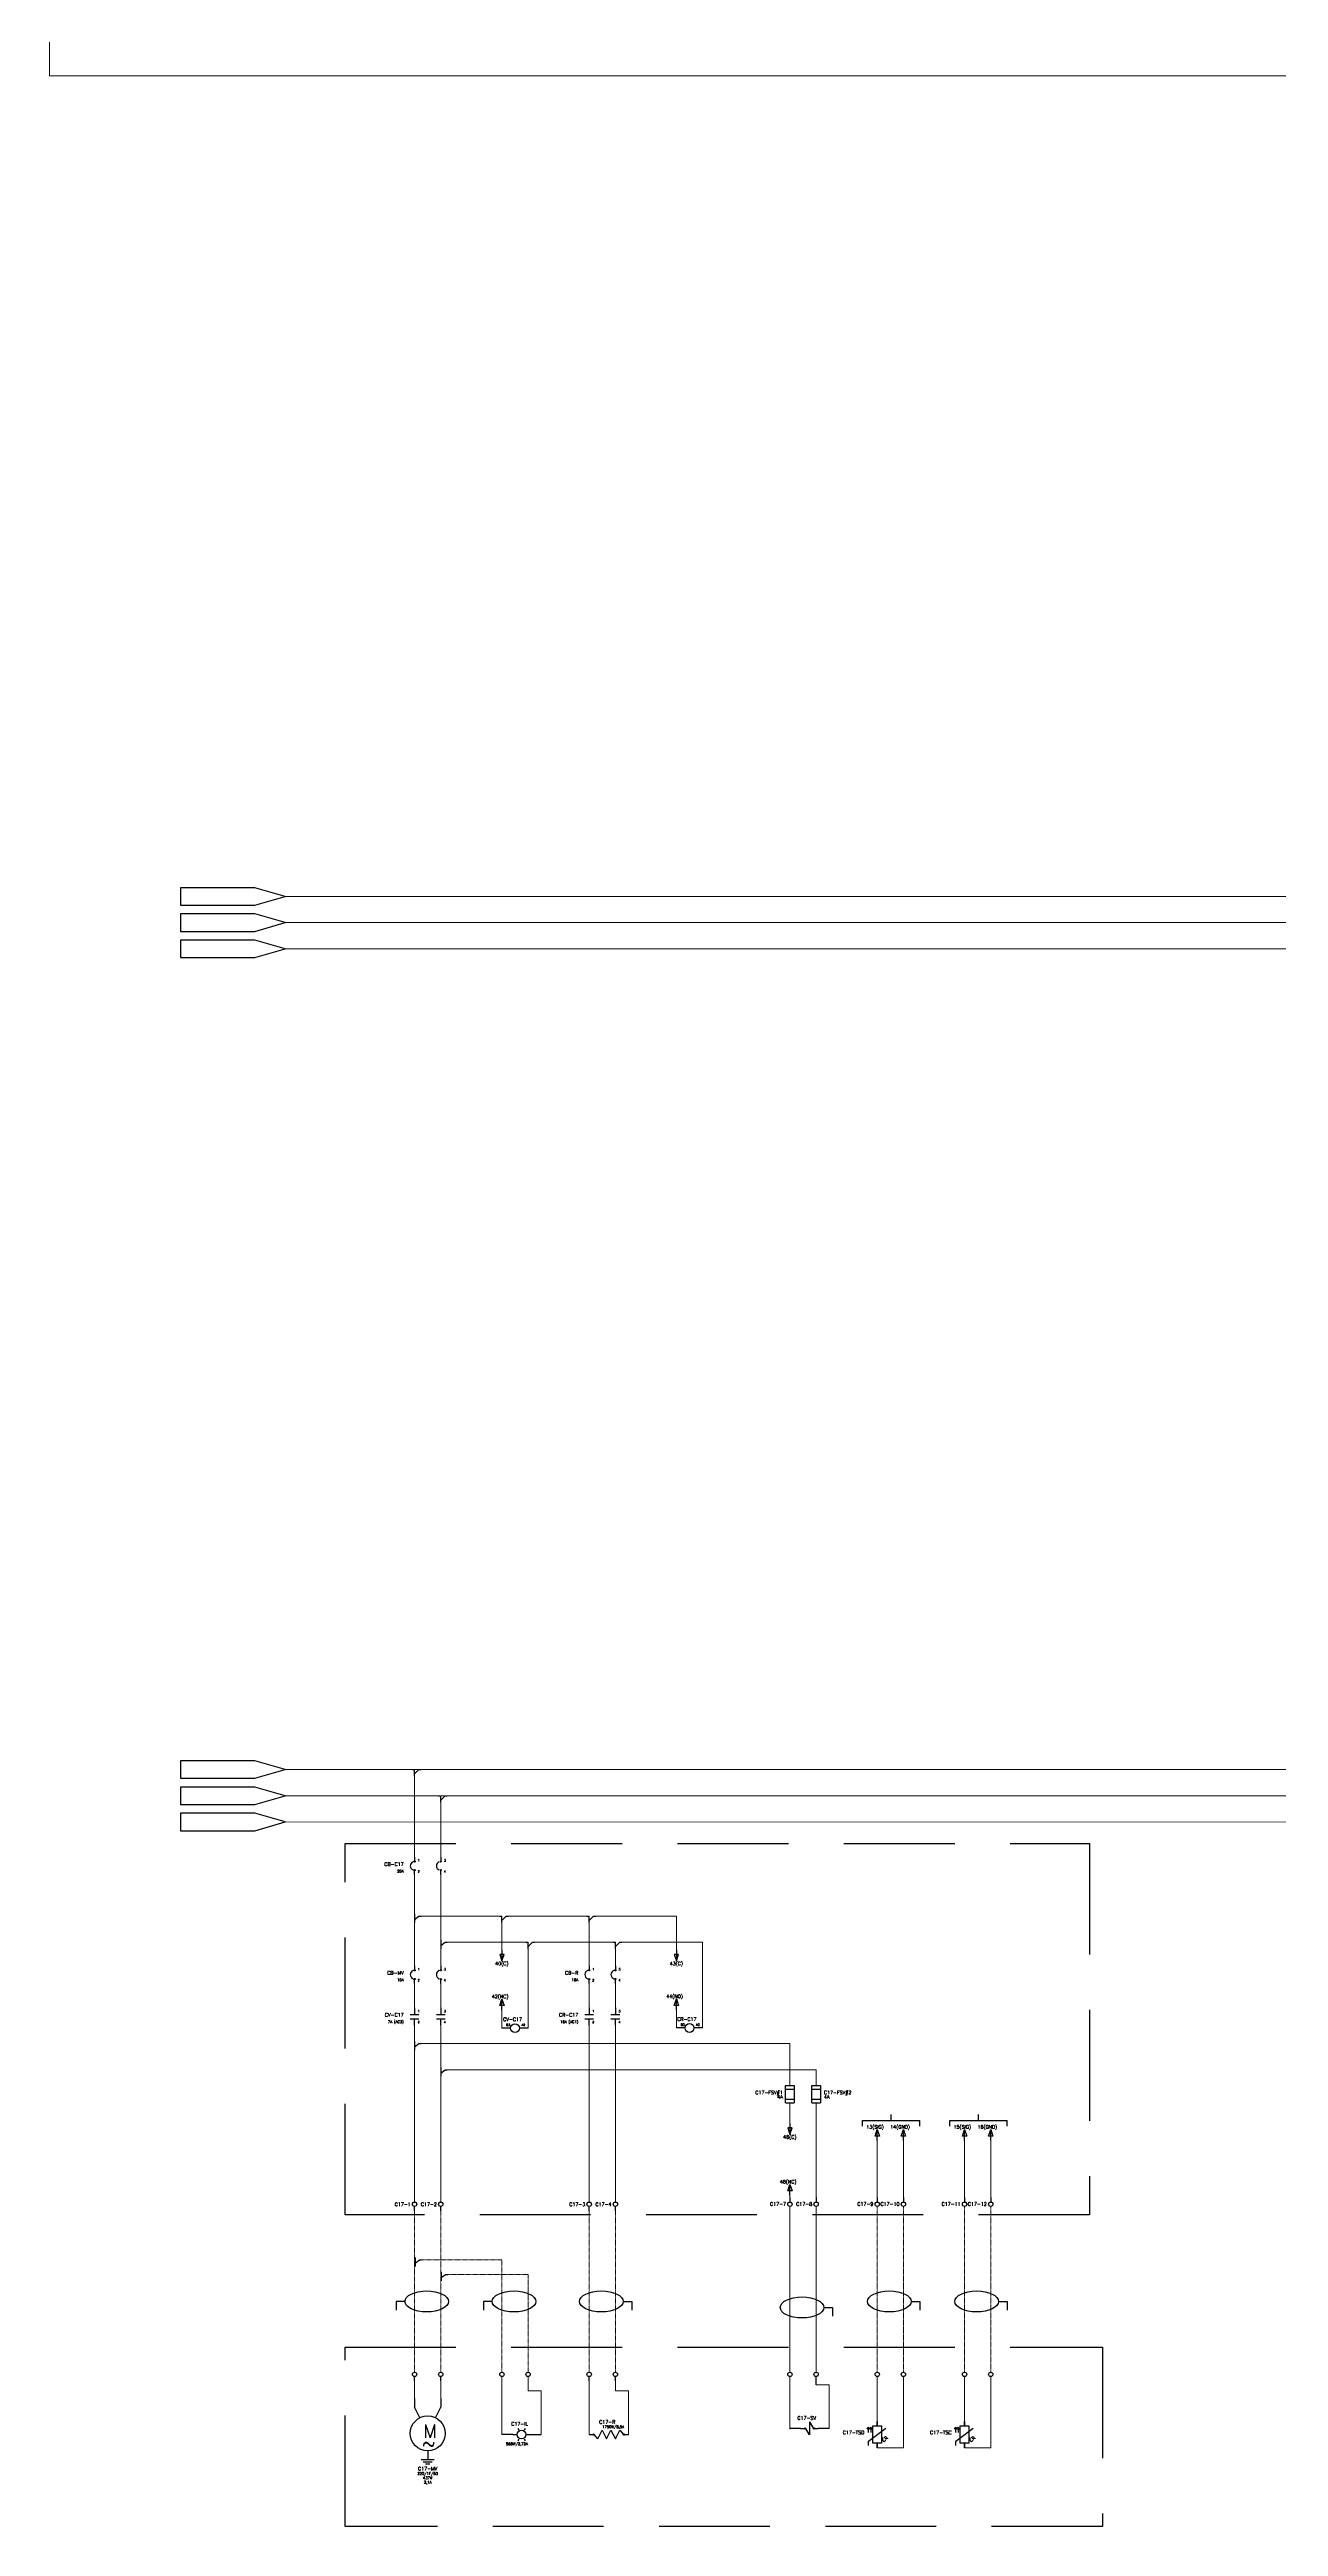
# Model space of a CAD drawing. Header units: inches. Extents: x 75782 to 87231, y -34126 to -18655.
# Drawn here: x 80193 to 81601, y -34126 to -31289 of the extents above; entities that cross this region are included whole.
import ezdxf
from ezdxf.enums import TextEntityAlignment as Align

# ---------------------------------------------------------------- set-up
doc = ezdxf.new("R2010")
doc.units = ezdxf.units.IN
doc.header["$MEASUREMENT"] = 0
doc.linetypes.add('DASHED', pattern=[19.05, 12.7, -6.35])
doc.linetypes.add('EPLANLINE7', pattern=[0])
for name, color, linetype, lineweight in [('A-Cable Belden', 9, 'Continuous', 18), ('A-Cables 220V', 6, 'Continuous', 18), ('SYMBOL', 2, 'Continuous', 25)]:
    doc.layers.add(name, color=color, linetype=linetype, lineweight=lineweight)
doc.styles.get("Standard").update_dxf_attribs({"font": 'ROMANS.SHX'})

# ---------------------------------------------------------------- blocks, each defined once
blk = doc.blocks.new('derivación inferior')
for p, q in [((-2.5, 0), (0, 0)), ((0, -7.5), (0, 0)), ((0, -5), (5, 0)), ((5, 0), (7.5, 0))]:
    blk.add_line(p, q)
blk = doc.blocks.new('2F Breaker')
for p, q in [((0, 0), (0, -4.3)), ((30, 0), (30, -4.3)), ((0, -20), (0, -15.7)), ((30, -20), (30, -15.7))]:
    blk.add_line(p, q)
for centre in [(0, -5), (0, -15), (30, -5), (30, -15)]:
    blk.add_circle(centre, 0.653)
for centre in [(0, -10), (30, -10)]:
    blk.add_arc(centre, 5, 110, 250)
for s, p in [('2', (3.6, -17.7)), ('1', (3.6, -5)), ('3', (33.6, -5)), ('4', (33.6, -17.7))]:
    blk.add_text(s, height=2.5).set_placement(p)
at = {"flags": 4}
for tag, height, p in [('FEATURES', 3, (-12.5, -17.5)), ('NAME', 4, (-12.5, -10))]:
    blk.add_attdef(tag, text='', height=height, dxfattribs=at).set_placement(p, align=Align.RIGHT)
blk = doc.blocks.new('CONT 2F')
for p, q in [((33332.3, 23388.3), (33342.3, 23388.3)), ((33332.3, 23383.3), (33342.3, 23383.3)), ((33337.3, 23395.8), (33337.3, 23388.3)), ((33337.3, 23375.8), (33337.3, 23383.3)), ((33362.3, 23388.3), (33372.3, 23388.3)), ((33362.3, 23383.3), (33372.3, 23383.3)), ((33367.3, 23395.8), (33367.3, 23388.3)), ((33367.3, 23375.8), (33367.3, 23383.3))]:
    blk.add_line(p, q)
for s, p in [('2', (33340.9, 23378.1)), ('1', (33340.9, 23390.8)), ('3', (33370.9, 23390.8)), ('4', (33370.9, 23378.1))]:
    blk.add_text(s, height=2.5).set_placement(p)
at = {"flags": 4}
for tag, height, p in [('FEATURES', 3, (33324.8, 23378.3)), ('NAME', 4, (33324.8, 23385.8))]:
    blk.add_attdef(tag, text='', height=height, dxfattribs=at).set_placement(p, align=Align.RIGHT)
blk = doc.blocks.new('derivación a la derecha')
for p, q in [((0, 2.5), (0, -7.5)), ((0, -3.75), (5, 0)), ((5, 0), (7.5, 0))]:
    blk.add_line(p, q)
blk = doc.blocks.new('Temperature sensor')
for p, q in [((-10, -22.5), (10, -7.5)), ((-10, -27.5), (-10, -22.5))]:
    blk.add_line(p, q)
for points in [[(0, 0), (0, 0), (0, -5), (0, -5)], [(-5, -5), (5, -5), (5, -25), (-5, -25)], [(0, -30), (0, -30), (0, -25), (0, -25)]]:
    blk.add_lwpolyline(points, close=True)
at = {"layer": 'SYMBOL', "color": 0, "linetype": 'EPLANLINE7', "lineweight": 25}
for p, q in [((-10.4, -6.5), (-11.9, -8.9)), ((-10.4, -6.5), (-10.4, -12.5)), ((-10.4, -6.5), (-8.9, -8.9)), ((-7.4, -6.5), (-7.4, -12.5))]:
    blk.add_line(p, q, dxfattribs=at)
at = {"layer": 'SYMBOL', "color": 0, "linetype": 'EPLANLINE7', "lineweight": 13}
for p, q in [((-7.4, -6.5), (-8.9, -8.9)), ((-7.4, -6.5), (-5.9, -8.9)), ((-7.4, -12.5), (-7.4, -12.5)), ((-7.4, -12.5), (-7.4, -12.5)), ((6.6, -18.3), (6.6, -21.9)), ((6.6, -21.9), (8.1, -23.1)), ((9.6, -17.1), (8.1, -18.3)), ((8.1, -18.3), (9.6, -19.5)), ((8.1, -23.1), (9.6, -21.9)), ((11.1, -18.3), (9.6, -17.1)), ((9.6, -21.9), (11.1, -18.3)), ((9.6, -19.5), (12.6, -19.5))]:
    blk.add_line(p, q, dxfattribs=at)
at = {"flags": 4}
blk.add_attdef('NAME', text='', height=4, dxfattribs=at).set_placement((-14.8, -14.6), align=Align.RIGHT)
blk = doc.blocks.new('Relay Coil')
for p, q in [((5, 0), (0, 0)), ((20, 0), (15, 0))]:
    blk.add_line(p, q)
blk.add_circle((10, 0), 5)
for s, p in [('B3', (0, 2.5)), ('A2', (17.5, 2.5))]:
    blk.add_text(s, height=2.5).set_placement(p)
at = {"flags": 4}
for tag, height, p in [('NAME', 4, (18.1, 8.2)), ('INTENSIDAD', 3, (21, -10)), ('PAGE', 3, (20.6, -15.1))]:
    blk.add_attdef(tag, text='', height=height, dxfattribs=at).set_placement(p, align=Align.RIGHT)
blk = doc.blocks.new('Arrow-down')
for p, q in [((0, 0), (0, -12.5)), ((2.5, -5), (-2.5, -5)), ((-2.5, -5), (0, -12.5)), ((0, -12.5), (2.5, -5))]:
    blk.add_line(p, q)
at = {"flags": 4}
blk.add_attdef('NAME', text='', height=4, dxfattribs=at).set_placement((7.5, -17.5), align=Align.RIGHT)
blk = doc.blocks.new('Arrow-up')
for p, q in [((-2.5, 5), (0, 12.5)), ((2.5, 5), (-2.5, 5)), ((0, 0), (0, 12.5)), ((0, 12.5), (2.5, 5))]:
    blk.add_line(p, q)
at = {"flags": 4}
blk.add_attdef('NAME', text='', height=4, dxfattribs=at).set_placement((7.5, 13.5), align=Align.RIGHT)
blk = doc.blocks.new('2F motor')
for p, q in [((0, 0), (0, -10)), ((30, 0), (30, -10)), ((6.1, -22.1), (0, -10)), ((23.9, -22.1), (30, -10)), ((7.5, -70), (22.5, -70)), ((10, -72.5), (20, -72.5)), ((12.5, -75), (17.5, -75)), ((15, -60), (15, -70))]:
    blk.add_line(p, q)
blk.add_circle((15, -40), 20)
blk.add_text('M', height=15).set_placement((10, -45))
at = {"insert": (8.6, -43.8), "char_height": 15, "width": 78.304, "attachment_point": 1}
blk.add_mtext('{\\Fsimplex|c0;~}', dxfattribs=at)
at = {"flags": 4}
for tag, height, p in [('VOLTAJE', 3, (15, -87.5)), ('NAME', 4, (15, -82.5)), ('CURRENT', 3, (15, -97.5)), ('HP', 3, (15, -92.5))]:
    blk.add_attdef(tag, text='', height=height, dxfattribs=at).set_placement(p, align=Align.CENTER)
blk = doc.blocks.new('Heater')
for p, q in [((0, 0), (4.3, 0)), ((10, -5), (5.7, 0)), ((10, -5), (15, 5)), ((15, 5), (20, -5)), ((20, -5), (25, 5)), ((25, 5), (30, -5)), ((30, -5), (35, 5)), ((35, 5), (39.3, 0)), ((40.7, 0), (45, 0))]:
    blk.add_line(p, q)
for centre in [(5, 0), (40, 0)]:
    blk.add_circle(centre, 0.704)
at = {"flags": 4}
for tag, height, p in [('NAME', 4, (30, 12.5)), ('DATA', 3, (27.5, 7.5))]:
    blk.add_attdef(tag, text='', height=height, dxfattribs=at).set_placement(p, align=Align.RIGHT)
blk = doc.blocks.new('Pilot Light')
for p, q in [((-10, 0), (-5, 0)), ((-4.1, 7.1), (-3, 5.2)), ((4.1, 7.1), (3, 5.2)), ((5, 0), (10, 0)), ((-3, -5.2), (-4.1, -7.1)), ((3, -5.2), (4.1, -7.1))]:
    blk.add_line(p, q)
blk.add_circle((0, 0), 5)
at = {"flags": 4}
for tag, height, p in [('NAME', 4, (7.4, 10.4)), ('COLOR', 3, (7.2, -12.1))]:
    blk.add_attdef(tag, text='', height=height, dxfattribs=at).set_placement(p, align=Align.RIGHT)
blk = doc.blocks.new('Fusible')
at = {"color": 0, "ltscale": 0.1}
for p, q in [((45791, 2917.9), (45791, 2937.9)), ((45791, 2937.9), (45801, 2937.9)), ((45791, 2933.9), (45801, 2933.9)), ((45801, 2937.9), (45801, 2917.9)), ((45801, 2921.9), (45791, 2921.9)), ((45791, 2917.9), (45801, 2917.9))]:
    blk.add_line(p, q, dxfattribs=at)
at = {"flags": 4}
for p in [(45787.9, 2927.9), (45787.9, 2922.9)]:
    blk.add_attdef('NAME', text='', height=4, dxfattribs=at).set_placement(p, align=Align.RIGHT)
blk = doc.blocks.new('fusible1')
at = {"color": 0, "ltscale": 0.1}
for p, q in [((45821, 2917.9), (45821, 2937.9)), ((45821, 2937.9), (45831, 2937.9)), ((45821, 2933.9), (45831, 2933.9)), ((45831, 2937.9), (45831, 2917.9)), ((45831, 2921.9), (45821, 2921.9)), ((45821, 2917.9), (45831, 2917.9))]:
    blk.add_line(p, q, dxfattribs=at)
at = {"flags": 4}
for p in [(45834.9, 2927.9), (45834.9, 2922.9)]:
    blk.add_attdef('NAME', p, '', height=4, dxfattribs=at)
blk = doc.blocks.new('Borne - abajo')
blk.add_line((0, 0), (0, 5))
blk.add_circle((0, 7.5), 2.5)
at = {"flags": 4}
blk.add_attdef('NAME', text='', height=4, dxfattribs=at).set_placement((-4.4, 5.3), align=Align.RIGHT)
blk.add_attdef('#', (4.6, 5.9), '', height=3, dxfattribs=at)
blk = doc.blocks.new('Borne - arriba')
blk.add_line((0, 0), (0, -5))
blk.add_circle((0, -7.5), 2.5)
at = {"flags": 4}
blk.add_attdef('NAME', text='', height=4, dxfattribs=at).set_placement((-4.4, -9.3), align=Align.RIGHT)
blk.add_attdef('#', (4.6, -8.9), '', height=3, dxfattribs=at)
blk = doc.blocks.new('Solenoid Coil')
for p, q in [((0, 0), (4.3, 0)), ((10, -7.5), (5.7, 0)), ((10, 7.5), (10, -7.5)), ((10, 7.5), (14.3, 0)), ((15.7, 0), (20, 0))]:
    blk.add_line(p, q)
for centre in [(5, 0), (15, 0)]:
    blk.add_circle(centre, 0.704)
at = {"flags": 4}
for tag, height, p in [('NAME', 4, (17.5, 10)), ('PAGE', 3, (15, -17.5))]:
    blk.add_attdef(tag, text='', height=height, dxfattribs=at).set_placement(p, align=Align.RIGHT)

msp = doc.modelspace()

# ---------------------------------------------------------------- linework, layer by layer
for p, q in [((80716.2, -33555.1), (80711.2, -33555.1)), ((80741.2, -33555.1), (80736.2, -33555.1)), ((80916.2, -33554.9), (80911.2, -33554.9)), ((80941.2, -33554.9), (80936.2, -33554.9)), ((80611.2, -33959.2), (80611.2, -33954.2)), ((80641.2, -33959.2), (80641.2, -33954.2)), ((80811.2, -33959.2), (80811.2, -33954.2)), ((80841.2, -33959.2), (80841.2, -33954.2)), ((81053.7, -34013.5), (81041.2, -34013.5)), ((81086.2, -34013.5), (81073.7, -34013.5)), ((80723.7, -34020.6), (80711.2, -34020.6)), ((80743.7, -34020.6), (80756.2, -34020.6))]:
    msp.add_line(p, q)
at = {"ltscale": 0.1}
for p, q in [((81124.5, -33667.4), (81124.5, -33660.7)), ((81124.5, -33660.7), (81190.1, -33660.7)), ((81157.3, -33660.7), (81157.3, -33654)), ((81190.1, -33667.4), (81190.1, -33660.7)), ((81224.5, -33667.4), (81224.5, -33660.7)), ((81224.5, -33660.7), (81290.1, -33660.7)), ((81257.3, -33660.7), (81257.3, -33654)), ((81290.1, -33667.4), (81290.1, -33660.7)), ((80600.1, -33868.1), (80590.1, -33868.1)), ((80590.1, -33868.1), (80590.1, -33878.1)), ((80700.1, -33868.1), (80690.1, -33868.1)), ((80690.1, -33868.1), (80690.1, -33878.1)), ((80850.1, -33868.1), (80860.1, -33868.1)), ((80860.1, -33868.1), (80860.1, -33878.1)), ((81180.1, -33868.1), (81190.1, -33868.1)), ((81190.1, -33868.1), (81190.1, -33878.1)), ((81280.1, -33868.1), (81290.1, -33868.1)), ((81290.1, -33868.1), (81290.1, -33878.1)), ((81080.1, -33875), (81090.1, -33875)), ((81080.1, -33875), (81090.1, -33875)), ((81090.1, -33875), (81090.1, -33885)), ((81090.1, -33875), (81090.1, -33885)), ((81071.2, -33963.5), (81071.2, -33954.2))]:
    msp.add_line(p, q, dxfattribs=at)
for points in [[(80428, -32248.9), (80343, -32248.9), (80343, -32268.9), (80428, -32268.9), (80463, -32258.9), (80428, -32248.9)], [(80428, -32278.9), (80343, -32278.9), (80343, -32298.9), (80428, -32298.9), (80463, -32288.9), (80428, -32278.9)], [(80428, -32308.9), (80343, -32308.9), (80343, -32328.9), (80428, -32328.9), (80463, -32318.9), (80428, -32308.9)], [(80428, -33248.9), (80343, -33248.9), (80343, -33268.9), (80428, -33268.9), (80463, -33258.9), (80428, -33248.9)], [(80428, -33278.9), (80343, -33278.9), (80343, -33298.9), (80428, -33298.9), (80463, -33288.9), (80428, -33278.9)], [(80428, -33308.9), (80343, -33308.9), (80343, -33328.9), (80428, -33328.9), (80463, -33318.9), (80428, -33308.9)]]:
    msp.add_lwpolyline(points, dxfattribs=at)
at = {"linetype": 'DASHED', "ltscale": 10}
for points in [[(80531.5, -33343.6), (81384.4, -33343.6), (81384.4, -33768.9), (80531.5, -33768.9)], [(80531.5, -33920.6), (81399.3, -33920.6), (81399.3, -34125.8), (80531.5, -34125.8)]]:
    msp.add_lwpolyline(points, close=True, dxfattribs=at)
for centre in [(80611.2, -33951.7), (80641.2, -33951.7), (80711.2, -33951.7), (80741.2, -33951.7), (80811.2, -33951.7), (80841.2, -33951.7), (81041.2, -33951.7), (81071.2, -33951.7), (81141.2, -33951.7), (81171.2, -33951.7), (81241.2, -33951.7), (81271.2, -33951.7)]:
    msp.add_circle(centre, 2.5)
at = {"ltscale": 0.1}
for centre in [(80625.1, -33868.1), (80725.1, -33868.1), (80825.1, -33868.1), (81055.1, -33875), (81155.1, -33868.1), (81255.1, -33868.1)]:
    msp.add_ellipse(centre, major_axis=(-25, 0), ratio=0.48, dxfattribs=at)
at = {"layer": 'A-Cable Belden'}
for p, q in [((81141.2, -33754.2), (81141.2, -33683.7)), ((81171.2, -33683.7), (81171.2, -33754.2)), ((81241.2, -33754.2), (81241.2, -33683.7)), ((81271.2, -33683.7), (81271.2, -33754.2)), ((81141.2, -34005.6), (81141.2, -33954.2)), ((81171.2, -33954.2), (81171.2, -34035.6)), ((81241.2, -34008.1), (81241.2, -33954.2)), ((81271.2, -33954.2), (81271.2, -34035.6)), ((81171.2, -34035.6), (81141.2, -34035.6)), ((81271.2, -34035.6), (81241.2, -34035.6))]:
    msp.add_line(p, q, dxfattribs=at)
at = {"layer": 'A-Cable Belden', "linetype": 'DASHED', "ltscale": 0.01}
for p, q in [((81141.2, -33759.2), (81141.2, -33949.2)), ((81171.2, -33759.2), (81171.2, -33949.2)), ((81241.2, -33759.2), (81241.2, -33949.2)), ((81271.2, -33759.2), (81271.2, -33949.2))]:
    msp.add_line(p, q, dxfattribs=at)
at = {"layer": 'A-Cables 220V'}
for p, q in [((80193, -29118.9), (80193, -31318.9)), ((80193, -31318.9), (86791.7, -31318.9)), ((80463, -32258.9), (86791.7, -32258.9)), ((80462.8, -32288.9), (86791.7, -32288.9)), ((80462.8, -32318.9), (86791.7, -32318.9)), ((80463, -33258.9), (82604.4, -33258.9)), ((80611.2, -33359.2), (80611.2, -33258.9)), ((80462.8, -33288.9), (83507.3, -33289.1)), ((80641.2, -33359.2), (80641.2, -33288.9)), ((80462.8, -33318.9), (83537.3, -33319.1)), ((80611.2, -33379.2), (80611.2, -33479.2)), ((80641.2, -33379.2), (80641.2, -33479.2)), ((80618.7, -33426.7), (80711.2, -33426.7)), ((80711.2, -33434.2), (80711.2, -33465.6)), ((80716.2, -33426.7), (80718.7, -33426.7)), ((80718.7, -33426.7), (80808.7, -33426.7)), ((80811.2, -33483.8), (80811.2, -33426.7)), ((80816.2, -33426.7), (80911.2, -33426.7)), ((80911.2, -33426.7), (80911.2, -33465.6)), ((80648.7, -33456.7), (80741.2, -33456.7)), ((80741.2, -33464.2), (80741.2, -33555.1)), ((80746.2, -33456.7), (80748.7, -33456.7)), ((80748.7, -33456.7), (80838.7, -33456.7)), ((80841.2, -33483.8), (80841.2, -33456.7)), ((80846.2, -33456.7), (80941.2, -33456.7)), ((80941.2, -33456.7), (80941.2, -33554.9)), ((80611.2, -33479.2), (80611.2, -33488.2)), ((80611.2, -33499.5), (80611.2, -33539.3)), ((80641.2, -33479.2), (80641.2, -33488.2)), ((80641.2, -33499.5), (80641.2, -33539.3)), ((80811.2, -33503.8), (80811.2, -33539.3)), ((80841.2, -33503.8), (80841.2, -33539.3)), ((80611.2, -33544.3), (80611.2, -33580.2)), ((80641.2, -33544.3), (80641.2, -33610.2)), ((80711.2, -33534.3), (80711.2, -33555.1)), ((80811.2, -33544.3), (80811.2, -33754.2)), ((80841.2, -33544.3), (80841.2, -33754.2)), ((80911.2, -33534.1), (80911.2, -33554.9)), ((80611.2, -33580.2), (80611.2, -33644)), ((80618.7, -33572.7), (81041.2, -33572.7)), ((81041.2, -33572.7), (81041.2, -33620.8)), ((80641.2, -33606.4), (80641.2, -33754.2)), ((80648.7, -33602.7), (81071.2, -33602.7)), ((81071.2, -33602.7), (81071.2, -33620.8)), ((80611.2, -33644), (80611.2, -33754.2)), ((81071.2, -33640.8), (81071.2, -33754.2)), ((81041.2, -33746.5), (81041.2, -33754.2)), ((81041.2, -33759.2), (81041.2, -33949.2)), ((81071.2, -33949.2), (81071.2, -33759.2)), ((80611.2, -33954.2), (80611.2, -33979.2)), ((80641.2, -33954.2), (80641.2, -33979.2)), ((80711.2, -33954.2), (80711.2, -34020.6)), ((80741.2, -33954.2), (80741.2, -33970.6)), ((80811.2, -33954.2), (80811.2, -34020.6)), ((80841.2, -33954.2), (80841.2, -33970.6)), ((81041.2, -33954.2), (81041.2, -34013.5)), ((80756.2, -33970.6), (80741.2, -33970.6)), ((80756.2, -34020.6), (80756.2, -33970.6)), ((80856.2, -33970.6), (80841.2, -33970.6)), ((80856.2, -34020.6), (80856.2, -33970.6)), ((81041.2, -33965.9), (81041.2, -34014.2)), ((81086.2, -33963.5), (81071.2, -33963.5)), ((81086.2, -34013.5), (81086.2, -33963.5))]:
    msp.add_line(p, q, dxfattribs=at)
at = {"layer": 'A-Cables 220V', "ltscale": 0.1}
msp.add_line((81041.2, -33640.8), (81041.2, -33664.2), dxfattribs=at)
at = {"layer": 'A-Cables 220V', "linetype": 'DASHED', "ltscale": 0.01}
for p, q in [((80611.2, -33764.2), (80611.2, -33949.2)), ((80641.2, -33764.2), (80641.2, -33949.2)), ((80811.2, -33764.2), (80811.2, -33949.2)), ((80841.2, -33764.2), (80841.2, -33949.2)), ((80711.2, -33820.4), (80711.2, -33949.2)), ((80741.2, -33837.1), (80741.2, -33949.2))]:
    msp.add_line(p, q, dxfattribs=at)
for points in [[(80619.2, -33820.4), (80711.2, -33820.4)], [(80649.2, -33837.1), (80741.2, -33837.1)]]:
    msp.add_lwpolyline(points, dxfattribs=at)

# ---------------------------------------------------------------- block references
for name, p in [('derivación inferior', (80611.2, -33258.9)), ('derivación inferior', (80611.2, -33258.9)), ('derivación inferior', (80611.2, -33258.9)), ('derivación inferior', (80641.2, -33288.9)), ('derivación inferior', (80641.2, -33288.9)), ('derivación inferior', (80641.2, -33288.9)), ('derivación a la derecha', (80611.2, -33426.7)), ('derivación inferior', (80711.2, -33426.7)), ('derivación inferior', (80811.2, -33426.7)), ('derivación a la derecha', (80641.2, -33456.7)), ('derivación inferior', (80741.2, -33456.7)), ('derivación inferior', (80841.2, -33456.7)), ('derivación a la derecha', (80611.2, -33572.7)), ('derivación a la derecha', (80641.2, -33602.7)), ('derivación a la derecha', (80611.7, -33820.4)), ('derivación a la derecha', (80641.7, -33837.1))]:
    msp.add_blockref(name, p)
ref = msp.add_blockref('2F Breaker', (80611.2, -33359.2))
ref.add_attrib('NAME', 'CB-C17', dxfattribs={"height": 4}).set_placement((80598.7, -33369.2), align=Align.RIGHT)
ref.add_attrib('FEATURES', '20A', dxfattribs={"height": 3}).set_placement((80598.7, -33376.7), align=Align.RIGHT)
ref = msp.add_blockref('Arrow-down', (80711.2, -33465.6))
ref.add_attrib('NAME', '40(C)', dxfattribs={"height": 4}).set_placement((80718.7, -33483.1), align=Align.RIGHT)
ref = msp.add_blockref('Arrow-down', (80911.2, -33465.6))
ref.add_attrib('NAME', '43(C)', dxfattribs={"height": 4}).set_placement((80918.7, -33483.1), align=Align.RIGHT)
ref = msp.add_blockref('2F Breaker', (80611.2, -33483.8))
ref.add_attrib('NAME', 'CB-MV', dxfattribs={"height": 4}).set_placement((80598.7, -33493.8), align=Align.RIGHT)
ref.add_attrib('FEATURES', '10A', dxfattribs={"height": 3}).set_placement((80598.7, -33501.3), align=Align.RIGHT)
ref = msp.add_blockref('2F Breaker', (80811.2, -33483.8))
ref.add_attrib('NAME', 'CB-R', dxfattribs={"height": 4}).set_placement((80798.7, -33493.8), align=Align.RIGHT)
ref.add_attrib('FEATURES', '16A', dxfattribs={"height": 3}).set_placement((80798.7, -33501.3), align=Align.RIGHT)
ref = msp.add_blockref('CONT 2F', (47273.9, -56927.6))
ref.add_attrib('NAME', 'CV-C17', dxfattribs={"height": 4}).set_placement((80598.7, -33541.8), align=Align.RIGHT)
ref.add_attrib('FEATURES', '7A (AC3)', dxfattribs={"height": 3}).set_placement((80598.7, -33549.3), align=Align.RIGHT)
ref = msp.add_blockref('Arrow-up', (80711.2, -33534.3))
ref.add_attrib('NAME', '42(NC)', dxfattribs={"height": 4}).set_placement((80718.7, -33520.8), align=Align.RIGHT)
ref = msp.add_blockref('CONT 2F', (47473.9, -56927.6))
ref.add_attrib('NAME', 'CR-C17', dxfattribs={"height": 4}).set_placement((80798.7, -33541.8), align=Align.RIGHT)
ref.add_attrib('FEATURES', '16A (AC1)', dxfattribs={"height": 3}).set_placement((80798.7, -33549.3), align=Align.RIGHT)
ref = msp.add_blockref('Arrow-up', (80911.2, -33534.1))
ref.add_attrib('NAME', '44(NO)', dxfattribs={"height": 4}).set_placement((80918.7, -33520.6), align=Align.RIGHT)
ref = msp.add_blockref('Relay Coil', (80716.2, -33555.1))
ref.add_attrib('NAME', 'CV-C17', dxfattribs={"height": 4}).set_placement((80734.2, -33547), align=Align.RIGHT)
ref = msp.add_blockref('Relay Coil', (80916.2, -33554.9))
ref.add_attrib('NAME', 'CR-C17', dxfattribs={"height": 4}).set_placement((80934.2, -33546.8), align=Align.RIGHT)
at = {"color": 0}
ref = msp.add_blockref('Fusible', (35245.2, -36558.7), dxfattribs=at)
ref.add_attrib('NAME', 'C17-FSV#1', dxfattribs={"height": 4}).set_placement((81033.1, -33630.8), align=Align.RIGHT)
ref.add_attrib('NAME', '4A', dxfattribs={"height": 4}).set_placement((81033.1, -33635.8), align=Align.RIGHT)
ref = msp.add_blockref('fusible1', (35245.2, -36558.7), dxfattribs=at)
ref.add_attrib('NAME', 'C17-FSV#2', (81080.1, -33630.8), dxfattribs={"height": 4})
ref.add_attrib('NAME', '4A', (81080.1, -33635.8), dxfattribs={"height": 4})
ref = msp.add_blockref('Arrow-down', (81041.2, -33664.2))
ref.add_attrib('NAME', '46(C)', dxfattribs={"height": 4}).set_placement((81048.7, -33681.7), align=Align.RIGHT)
ref = msp.add_blockref('Arrow-up', (81141.2, -33683.7))
ref.add_attrib('NAME', '13(SIG)', dxfattribs={"height": 4}).set_placement((81148.7, -33670.2), align=Align.RIGHT)
ref = msp.add_blockref('Arrow-up', (81171.2, -33683.7))
ref.add_attrib('NAME', '14(GND)', dxfattribs={"height": 4}).set_placement((81178.7, -33670.2), align=Align.RIGHT)
ref = msp.add_blockref('Arrow-up', (81241.2, -33683.7))
ref.add_attrib('NAME', '15(SIG)', dxfattribs={"height": 4}).set_placement((81248.7, -33670.2), align=Align.RIGHT)
ref = msp.add_blockref('Arrow-up', (81271.2, -33683.7))
ref.add_attrib('NAME', '16(GND)', dxfattribs={"height": 4}).set_placement((81278.7, -33670.2), align=Align.RIGHT)
ref = msp.add_blockref('Arrow-up', (81041.2, -33746.5))
ref.add_attrib('NAME', '48(NC)', dxfattribs={"height": 4}).set_placement((81048.7, -33733), align=Align.RIGHT)
ref = msp.add_blockref('Borne - abajo', (80611.2, -33764.2))
ref.add_attrib('NAME', 'C17-1', dxfattribs={"height": 4}).set_placement((80606.7, -33758.9), align=Align.RIGHT)
ref = msp.add_blockref('Borne - abajo', (80641.2, -33764.2))
ref.add_attrib('NAME', 'C17-2', dxfattribs={"height": 4}).set_placement((80636.7, -33758.9), align=Align.RIGHT)
ref = msp.add_blockref('Borne - abajo', (80811.2, -33764.2))
ref.add_attrib('NAME', 'C17-3', dxfattribs={"height": 4}).set_placement((80806.7, -33758.9), align=Align.RIGHT)
ref = msp.add_blockref('Borne - abajo', (80841.2, -33764.2))
ref.add_attrib('NAME', 'C17-4', dxfattribs={"height": 4}).set_placement((80836.7, -33758.9), align=Align.RIGHT)
ref = msp.add_blockref('Borne - arriba', (81041.2, -33749.2))
ref.add_attrib('NAME', 'C17-7', dxfattribs={"height": 4}).set_placement((81036.7, -33758.5), align=Align.RIGHT)
ref = msp.add_blockref('Borne - arriba', (81071.2, -33749.2))
ref.add_attrib('NAME', 'C17-8', dxfattribs={"height": 4}).set_placement((81066.7, -33758.5), align=Align.RIGHT)
ref = msp.add_blockref('Borne - arriba', (81141.2, -33749.2))
ref.add_attrib('NAME', 'C17-9', dxfattribs={"height": 4}).set_placement((81136.7, -33758.5), align=Align.RIGHT)
ref = msp.add_blockref('Borne - arriba', (81171.2, -33749.2))
ref.add_attrib('NAME', 'C17-10', dxfattribs={"height": 4}).set_placement((81166.7, -33758.5), align=Align.RIGHT)
ref = msp.add_blockref('Borne - arriba', (81241.2, -33749.2))
ref.add_attrib('NAME', 'C17-11', dxfattribs={"height": 4}).set_placement((81236.7, -33758.5), align=Align.RIGHT)
ref = msp.add_blockref('Borne - arriba', (81271.2, -33749.2))
ref.add_attrib('NAME', 'C17-12', dxfattribs={"height": 4}).set_placement((81266.7, -33758.5), align=Align.RIGHT)
ref = msp.add_blockref('2F motor', (80611.2, -33979.2))
ref.add_attrib('CURRENT', '2,1A', dxfattribs={"height": 3}).set_placement((80626.2, -34076.7), align=Align.CENTER)
ref.add_attrib('HP', '437W', dxfattribs={"height": 3}).set_placement((80626.2, -34071.7), align=Align.CENTER)
ref.add_attrib('VOLTAJE', '220/1F/60', dxfattribs={"height": 3}).set_placement((80626.2, -34066.7), align=Align.CENTER)
ref.add_attrib('NAME', 'C17-MV', dxfattribs={"height": 4}).set_placement((80626.2, -34061.7), align=Align.CENTER)
ref = msp.add_blockref('Pilot Light', (80733.7, -34020.6))
ref.add_attrib('NAME', 'C17-IL', dxfattribs={"height": 4}).set_placement((80741.1, -34010.2), align=Align.RIGHT)
ref.add_attrib('COLOR', '566W/2,72A', dxfattribs={"height": 3}).set_placement((80740.9, -34032.7), align=Align.RIGHT)
ref = msp.add_blockref('Heater', (80811.2, -34020.6))
ref.add_attrib('NAME', 'C17-R', dxfattribs={"height": 4}).set_placement((80841.2, -34008.1), align=Align.RIGHT)
ref.add_attrib('DATA', '1750W/8,5A', dxfattribs={"height": 3}).set_placement((80838.7, -34013.1), align=Align.CENTER)
ref = msp.add_blockref('Solenoid Coil', (81053.7, -34013.5))
ref.add_attrib('NAME', 'C17-SV', dxfattribs={"height": 4}).set_placement((81071.2, -34003.5), align=Align.RIGHT)
ref = msp.add_blockref('Temperature sensor', (81141.2, -34005.6))
ref.add_attrib('NAME', 'C17-TSD', dxfattribs={"height": 4}).set_placement((81126.4, -34020.2), align=Align.RIGHT)
ref = msp.add_blockref('Temperature sensor', (81241.2, -34005.6))
ref.add_attrib('NAME', 'C17-TSC', dxfattribs={"height": 4}).set_placement((81226.4, -34020.2), align=Align.RIGHT)

doc.saveas('drawing.dxf')
